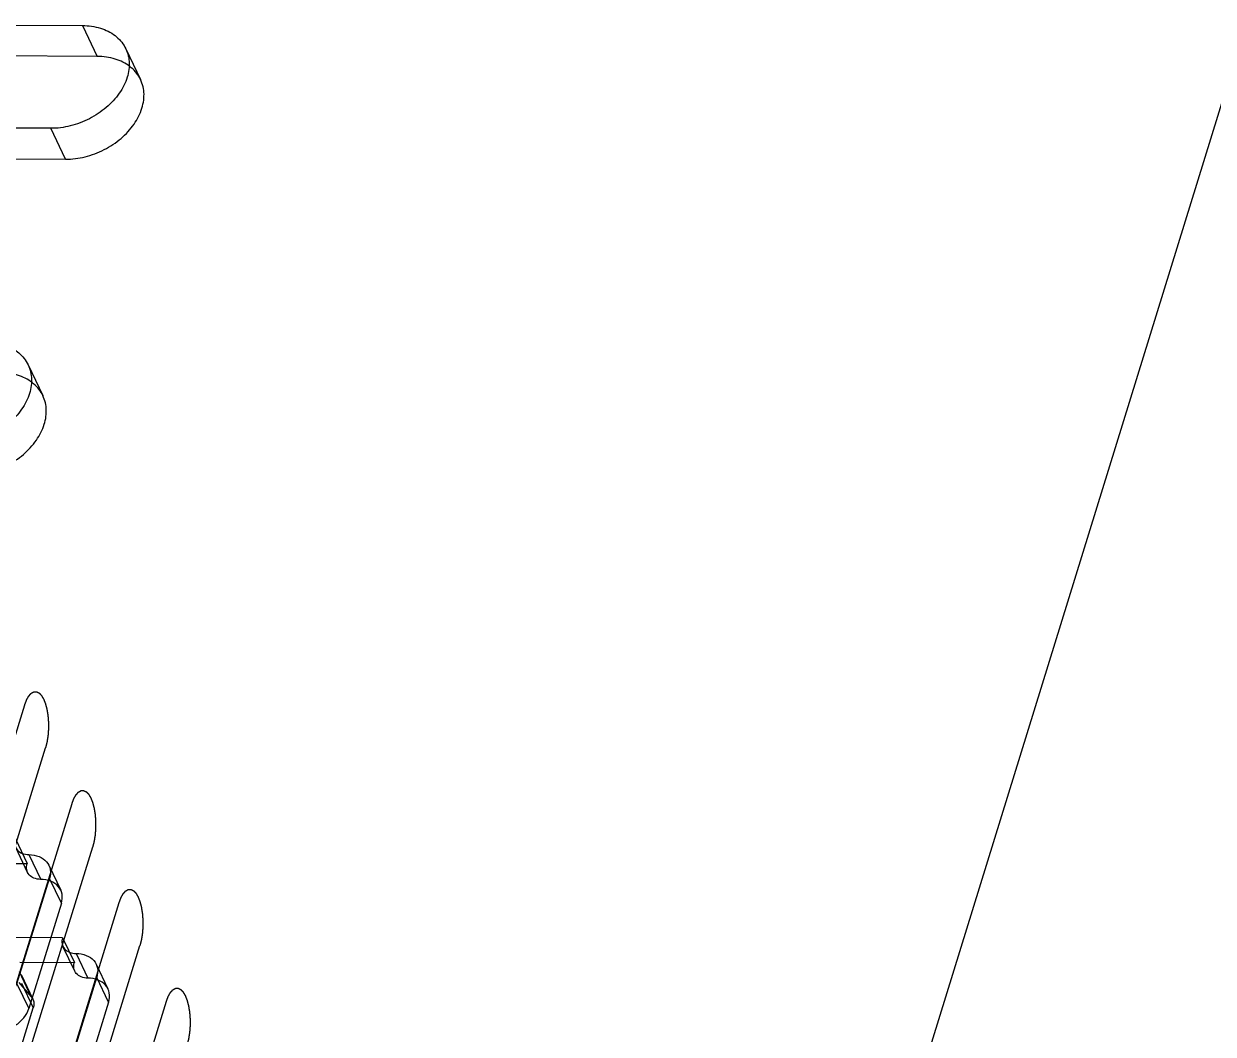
# Model space of a CAD drawing. Header units: millimetres. Extents: x 753 to 1632, y 352 to 973.
# Drawn here: x 1229.92 to 1235.9, y 780.41 to 785.5 of the extents above; entities that cross this region are included whole.
import ezdxf

# ---------------------------------------------------------------- set-up
doc = ezdxf.new("R2010")
doc.units = ezdxf.units.MM
doc.header["$LTSCALE"] = 30.734
doc.linetypes.add('HIDDEN', pattern=[0.2, 0.1, -0.1])
doc.layers.get('0').update_dxf_attribs({"linetype": 'CONTINUOUS'})
doc.layers.add('CURVES', color=7, linetype='CONTINUOUS')

msp = doc.modelspace()

# ---------------------------------------------------------------- linework, layer by layer
at = {"color": 6, "linetype": 'Continuous'}
for p, q in [((1228.70948, 785.49612), (1230.21469, 785.48716)), ((1230.21469, 785.48716), (1230.28891, 785.33177)), ((1230.28891, 785.33177), (1228.7837, 785.34072)), ((1230.43259, 785.37089), (1230.50681, 785.2155)), ((1230.05493, 784.97017), (1228.54971, 784.97912)), ((1230.12915, 784.81477), (1230.05493, 784.97017)), ((1228.62394, 784.82373), (1230.12915, 784.81477)), ((1229.94119, 783.78074), (1230.01541, 783.62534)), ((1229.87694, 781.39538), (1229.93632, 781.27106)), ((1229.93838, 781.22716), (1229.879, 781.35147)), ((1229.94503, 781.31624), (1230.0044, 781.19192)), ((1229.66146, 781.27283), (1229.93633, 781.27119)), ((1230.04565, 781.26254), (1230.10503, 781.13823)), ((1229.8851, 780.66594), (1230.04891, 781.19602)), ((1230.10829, 781.07171), (1230.04891, 781.19602)), ((1230.10829, 781.07171), (1229.94448, 780.54163)), ((1230.11446, 780.89824), (1229.83959, 780.89988)), ((1230.11445, 780.89811), (1230.17383, 780.77379)), ((1230.17589, 780.72989), (1230.11651, 780.8542)), ((1229.89897, 780.77556), (1230.17384, 780.77392)), ((1230.18254, 780.81897), (1230.24192, 780.69465)), ((1229.95693, 780.60162), (1229.89755, 780.72594)), ((1229.90535, 780.71403), (1229.96473, 780.58972)), ((1230.28317, 780.76528), (1230.34254, 780.64096)), ((1229.8851, 780.66594), (1229.94448, 780.54163)), ((1229.89461, 780.67373), (1229.95693, 780.60162)), ((1229.90749, 780.67039), (1229.96687, 780.54607)), ((1230.12261, 780.16867), (1230.28642, 780.69875)), ((1230.3458, 780.57444), (1230.28642, 780.69875)), ((1229.90933, 780.35989), (1229.96687, 780.54607)), ((1230.3458, 780.57444), (1230.18199, 780.04436))]:
    msp.add_line(p, q, dxfattribs=at)
at = {"color": 7, "linetype": 'Continuous'}
msp.add_line((1235.99514, 785.25832), (1233.45344, 777.03338), dxfattribs=at)
at = {"color": 6, "linetype": 'Continuous'}
for points, start_tangent, end_tangent in [([(1230.21469, 785.48716), (1230.30525, 785.47387), (1230.37871, 785.43665), (1230.42832, 785.37924), (1230.44938, 785.30707), (1230.43964, 785.22685)], (0.9999823, -0.0059479), (-0.2952474, -0.9554208)), ([(1230.51386, 785.07146), (1230.5236, 785.15168), (1230.50253, 785.22385), (1230.45292, 785.28126), (1230.37946, 785.31847), (1230.28891, 785.33177)], (0.2952474, 0.9554208), (-0.9999823, 0.0059479)), ([(1230.43964, 785.22685), (1230.39985, 785.14681), (1230.33434, 785.07515), (1230.24949, 785.01854), (1230.15335, 784.98234), (1230.05493, 784.97017)], (-0.2952474, -0.9554208), (-0.9999823, 0.0059479)), ([(1230.12915, 784.81477), (1230.22758, 784.82695), (1230.32373, 784.86316), (1230.40857, 784.91977), (1230.47408, 784.99142), (1230.51386, 785.07146)], (0.9999823, -0.0059479), (0.2952474, 0.9554208)), ([(1229.7233, 783.89701), (1229.81386, 783.88371), (1229.88732, 783.84649), (1229.93692, 783.78909), (1229.95799, 783.71692), (1229.94824, 783.6367)], (0.9999823, -0.0059479), (-0.2952474, -0.9554208)), ([(1230.02246, 783.4813), (1230.03221, 783.56153), (1230.01114, 783.6337), (1229.96153, 783.69111), (1229.88807, 783.72832), (1229.79752, 783.74161)], (0.2952474, 0.9554208), (-0.9999823, 0.0059479)), ([(1229.94824, 783.6367), (1229.90846, 783.55665), (1229.84294, 783.485), (1229.7581, 783.42839), (1229.66195, 783.39219), (1229.56353, 783.38002)], (-0.2952474, -0.9554208), (-0.9999823, 0.0059479)), ([(1229.63775, 783.22462), (1229.73619, 783.23679), (1229.83234, 783.273), (1229.91718, 783.32961), (1229.98269, 783.40127), (1230.02246, 783.4813)], (0.9999823, -0.0059479), (0.2952474, 0.9554208)), ([(1229.87692, 781.39545), (1229.87468, 781.36478), (1229.88694, 781.33943), (1229.91147, 781.32243), (1229.94503, 781.31624)], (-0.2986448, -0.9543643), (0.9999823, -0.0059479)), ([(1229.94503, 781.31624), (1229.99646, 781.30668), (1230.03376, 781.28068), (1230.05225, 781.24213), (1230.04891, 781.19602)], (0.9999823, -0.0059479), (-0.2952474, -0.9554208)), ([(1230.0044, 781.19192), (1229.97064, 781.1982), (1229.94614, 781.21532), (1229.93403, 781.24064), (1229.93629, 781.27113)], (-0.9999823, 0.0059479), (0.2986448, 0.9543643)), ([(1230.10829, 781.07171), (1230.11162, 781.11781), (1230.09314, 781.15636), (1230.05584, 781.18236), (1230.0044, 781.19192)], (0.2952474, 0.9554208), (-0.9999823, 0.0059479)), ([(1230.11443, 780.89818), (1230.1122, 780.86751), (1230.12445, 780.84216), (1230.14898, 780.82516), (1230.18254, 780.81897)], (-0.2986448, -0.9543643), (0.9999823, -0.0059479)), ([(1230.24192, 780.69465), (1230.20815, 780.70093), (1230.18365, 780.71805), (1230.17154, 780.74338), (1230.1738, 780.77386)], (-0.9999823, 0.0059479), (0.2986448, 0.9543643)), ([(1230.18254, 780.81897), (1230.23397, 780.80941), (1230.27127, 780.78341), (1230.28976, 780.74486), (1230.28642, 780.69875)], (0.9999823, -0.0059479), (-0.2952474, -0.9554208)), ([(1230.3458, 780.57444), (1230.34914, 780.62054), (1230.33065, 780.65909), (1230.29335, 780.6851), (1230.24192, 780.69465)], (0.2952474, 0.9554208), (-0.9999823, 0.0059479)), ([(1229.95693, 780.60162), (1229.96659, 780.58531), (1229.96998, 780.56636), (1229.96687, 780.54607)], (0.6538397, -0.7566331), (-0.2952474, -0.9554208)), ([(1229.76682, 780.42308), (1229.82396, 780.432), (1229.87716, 780.45746), (1229.91936, 780.49565), (1229.94448, 780.54163)], (0.9999823, -0.0059479), (0.2952474, 0.9554208))]:
    msp.add_spline(points, degree=3, dxfattribs=dict(at, start_tangent=start_tangent, end_tangent=end_tangent))
at = {"layer": 'CURVES', "color": 4, "linetype": 'Continuous'}
for p, q in [((1229.57358, 780.93457), (1229.92457, 782.07039)), ((1229.67749, 780.71701), (1230.02849, 781.85284)), ((1229.81109, 780.4373), (1230.16209, 781.57312)), ((1229.915, 780.21974), (1230.266, 781.35557)), ((1230.0486, 779.94003), (1230.3996, 781.07585)), ((1230.15251, 779.72247), (1230.50351, 780.8583)), ((1230.28611, 779.44276), (1230.63711, 780.57859))]:
    msp.add_line(p, q, dxfattribs=at)
at = {"layer": 'CURVES', "color": 8, "linetype": 'HIDDEN', "start_tangent": (0.3514462, 0.9362081), "end_tangent": (-0.243713, -0.9698474)}
for points in [[(1229.92457, 782.07039), (1229.92918, 782.08267), (1229.93149, 782.08881), (1229.93379, 782.09495), (1229.9365, 782.09981), (1229.93921, 782.10468), (1229.94193, 782.10955), (1229.94464, 782.11442), (1229.94765, 782.11784), (1229.95067, 782.12125), (1229.95368, 782.12466), (1229.9567, 782.12808), (1229.95996, 782.12992), (1229.96322, 782.13177), (1229.96648, 782.13362), (1229.96975, 782.13546), (1229.97302, 782.13561), (1229.97629, 782.13575), (1229.97956, 782.13589), (1229.98283, 782.13604), (1229.98604, 782.13452), (1229.98925, 782.13301), (1229.99246, 782.13149), (1229.99567, 782.12997), (1229.9987, 782.12685), (1230.00173, 782.12373), (1230.00476, 782.12061), (1230.00779, 782.11749), (1230.01056, 782.11279), (1230.01334, 782.10809), (1230.01612, 782.10339), (1230.01889, 782.0987), (1230.02121, 782.09276), (1230.02353, 782.08683), (1230.02586, 782.08089), (1230.02818, 782.07496), (1230.03001, 782.06794), (1230.03184, 782.06093), (1230.03549, 782.0469), (1230.03803, 782.03125), (1230.04057, 782.0156), (1230.04189, 781.99861), (1230.04322, 781.98163), (1230.04325, 781.96455), (1230.04327, 781.94748), (1230.04202, 781.93067), (1230.04078, 781.91387), (1230.0383, 781.89797), (1230.03583, 781.88208), (1230.03216, 781.86746), (1230.02849, 781.85284)], [(1230.16209, 781.57312), (1230.16669, 781.5854), (1230.169, 781.59154), (1230.1713, 781.59768), (1230.17401, 781.60255), (1230.17673, 781.60741), (1230.17944, 781.61228), (1230.18215, 781.61715), (1230.18516, 781.62057), (1230.18818, 781.62398), (1230.19119, 781.62739), (1230.19421, 781.63081), (1230.19747, 781.63265), (1230.20073, 781.6345), (1230.204, 781.63635), (1230.20726, 781.63819), (1230.21053, 781.63834), (1230.2138, 781.63848), (1230.21707, 781.63863), (1230.22034, 781.63877), (1230.22355, 781.63725), (1230.22676, 781.63574), (1230.22997, 781.63422), (1230.23318, 781.6327), (1230.23621, 781.62958), (1230.23924, 781.62646), (1230.24227, 781.62334), (1230.2453, 781.62022), (1230.24807, 781.61552), (1230.25085, 781.61083), (1230.25363, 781.60613), (1230.2564, 781.60143), (1230.25872, 781.59549), (1230.26105, 781.58956), (1230.26337, 781.58362), (1230.26569, 781.57769), (1230.26752, 781.57067), (1230.26935, 781.56366), (1230.27301, 781.54963), (1230.27554, 781.53398), (1230.27808, 781.51833), (1230.27941, 781.50134), (1230.28073, 781.48436), (1230.28076, 781.46729), (1230.28078, 781.45021), (1230.27953, 781.43341), (1230.27829, 781.4166), (1230.27582, 781.4007), (1230.27334, 781.38481), (1230.26967, 781.37019), (1230.266, 781.35557)], [(1230.3996, 781.07585), (1230.40421, 781.08813), (1230.40651, 781.09427), (1230.40881, 781.10041), (1230.41153, 781.10528), (1230.41424, 781.11015), (1230.41695, 781.11502), (1230.41966, 781.11988), (1230.42267, 781.1233), (1230.42569, 781.12671), (1230.4287, 781.13013), (1230.43172, 781.13354), (1230.43498, 781.13539), (1230.43824, 781.13723), (1230.44151, 781.13908), (1230.44477, 781.14093), (1230.44804, 781.14107), (1230.45131, 781.14121), (1230.45458, 781.14136), (1230.45785, 781.1415), (1230.46106, 781.13999), (1230.46427, 781.13847), (1230.46748, 781.13695), (1230.47069, 781.13543), (1230.47372, 781.13231), (1230.47675, 781.12919), (1230.47978, 781.12607), (1230.48281, 781.12295), (1230.48558, 781.11826), (1230.48836, 781.11356), (1230.49114, 781.10886), (1230.49391, 781.10416), (1230.49624, 781.09822), (1230.49856, 781.09229), (1230.50088, 781.08635), (1230.5032, 781.08042), (1230.50503, 781.07341), (1230.50686, 781.06639), (1230.51052, 781.05236), (1230.51305, 781.03671), (1230.51559, 781.02106), (1230.51692, 781.00407), (1230.51824, 780.98709), (1230.51827, 780.97002), (1230.51829, 780.95294), (1230.51704, 780.93614), (1230.5158, 780.91933), (1230.51333, 780.90344), (1230.51086, 780.88754), (1230.50718, 780.87292), (1230.50351, 780.8583)], [(1230.63711, 780.57859), (1230.64172, 780.59086), (1230.64402, 780.597), (1230.64633, 780.60314), (1230.64904, 780.60801), (1230.65175, 780.61288), (1230.65446, 780.61775), (1230.65717, 780.62262), (1230.66019, 780.62603), (1230.6632, 780.62944), (1230.66622, 780.63286), (1230.66923, 780.63627), (1230.67249, 780.63812), (1230.67576, 780.63996), (1230.67902, 780.64181), (1230.68228, 780.64366), (1230.68555, 780.6438), (1230.68882, 780.64395), (1230.69209, 780.64409), (1230.69536, 780.64423), (1230.69857, 780.64272), (1230.70178, 780.6412), (1230.70499, 780.63968), (1230.70821, 780.63817), (1230.71123, 780.63505), (1230.71426, 780.63193), (1230.71729, 780.62881), (1230.72032, 780.62569), (1230.7231, 780.62099), (1230.72587, 780.61629), (1230.72865, 780.61159), (1230.73142, 780.60689), (1230.73375, 780.60096), (1230.73607, 780.59502), (1230.73839, 780.58909), (1230.74071, 780.58315), (1230.74254, 780.57614), (1230.74437, 780.56912), (1230.74803, 780.55509), (1230.75056, 780.53944), (1230.7531, 780.52379), (1230.75443, 780.50681), (1230.75576, 780.48982), (1230.75578, 780.47275), (1230.7558, 780.45567), (1230.75456, 780.43887), (1230.75331, 780.42206), (1230.75084, 780.40617), (1230.74837, 780.39027), (1230.74469, 780.37565), (1230.74102, 780.36103)]]:
    msp.add_spline(points, degree=3, dxfattribs=at)

doc.saveas('drawing.dxf')
